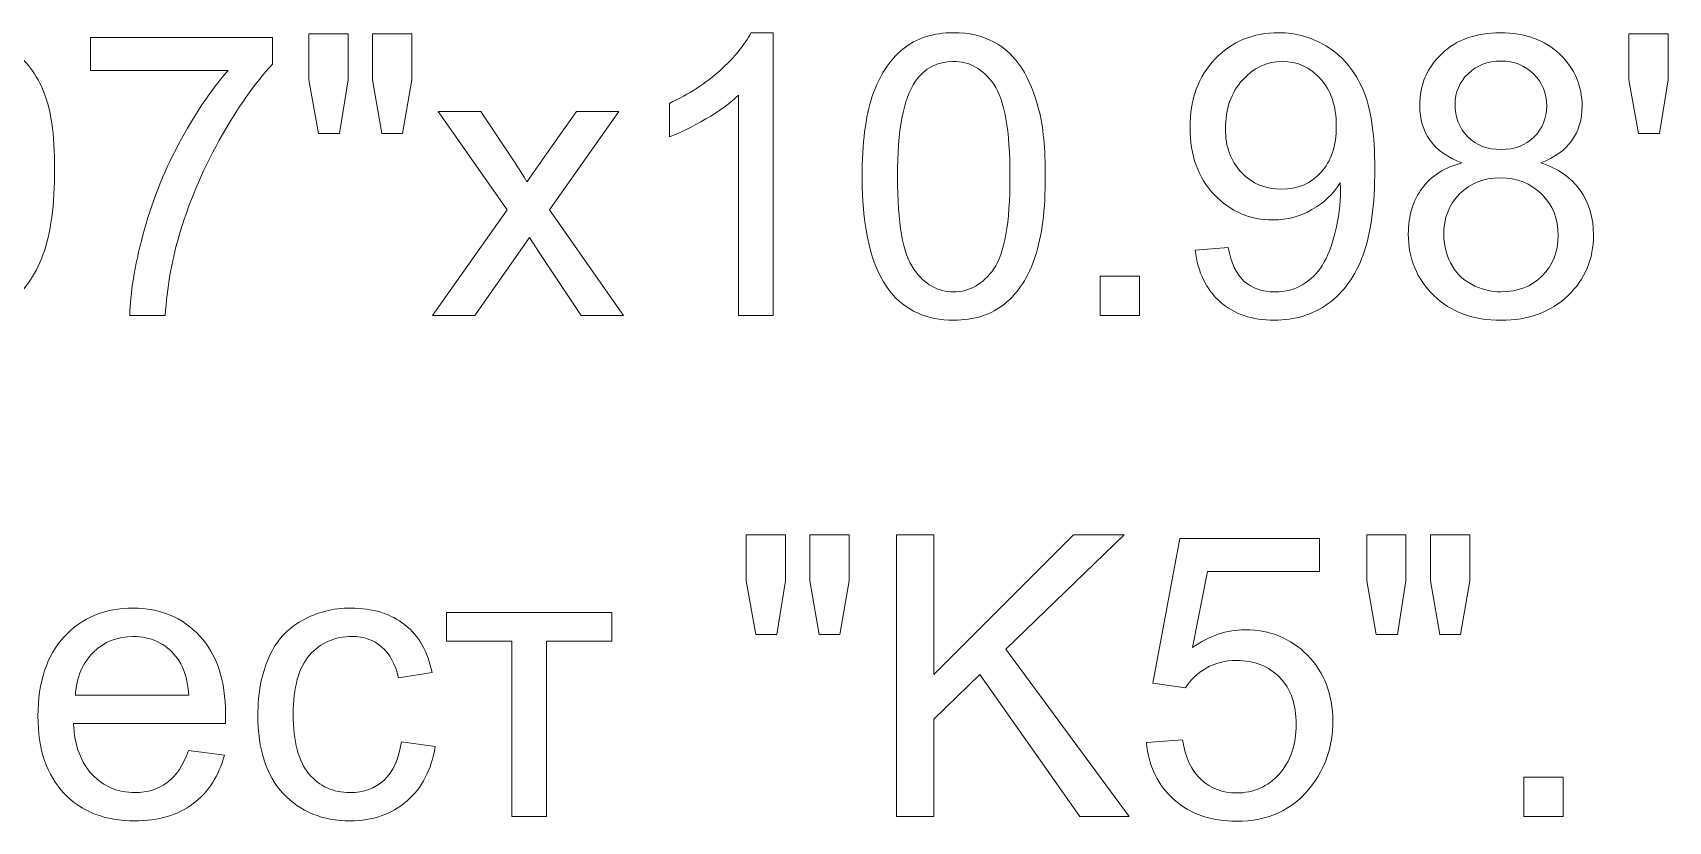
# Model space of a CAD drawing. Header units: millimetres. Extents: x -712 to 738, y -887 to 928.
# Drawn here: x 92.7 to 251.2, y 694.9 to 771.3 of the extents above; entities that cross this region are included whole.
import ezdxf

# ---------------------------------------------------------------- set-up
doc = ezdxf.new("R2010")
doc.units = ezdxf.units.MM
doc.header["$MEASUREMENT"] = 0
doc.layers.add('layer 1', color=7, linetype='Continuous')

msp = doc.modelspace()

# ---------------------------------------------------------------- linework, layer by layer
at = {"layer": 'layer 1', "color": 250, "lineweight": 9}
for points, knots in [([(77.4269, 750.2622), (77.4269, 750.2622), (80.6275, 750.5289), (80.6275, 750.5289), (80.6275, 750.5289), (80.9005, 749.0176), (81.4213, 747.9253), (82.1896, 747.2458), (82.1896, 747.2458), (82.958, 746.5663), (83.9423, 746.2234), (85.1489, 746.2234), (85.1489, 746.2234), (86.1776, 746.2234), (87.0794, 746.4584), (87.8605, 746.9346), (87.8605, 746.9346), (88.6416, 747.4046), (89.2766, 748.0333), (89.7656, 748.827), (89.7656, 748.827), (90.2545, 749.6145), (90.6673, 750.6813), (91.0039, 752.0213), (91.0039, 752.0213), (91.3404, 753.3612), (91.5056, 754.7265), (91.5056, 756.1172), (91.5056, 756.1172), (91.5056, 756.2633), (91.4992, 756.4919), (91.4865, 756.7903), (91.4865, 756.7903), (90.8197, 755.7235), (89.9053, 754.8535), (88.7495, 754.1931), (88.7495, 754.1931), (87.5938, 753.5263), (86.3364, 753.1961), (84.9901, 753.1961), (84.9901, 753.1961), (82.7358, 753.1961), (80.8307, 754.0153), (79.2685, 755.6536), (79.2685, 755.6536), (77.7127, 757.2857), (76.9316, 759.4448), (76.9316, 762.1246), (76.9316, 762.1246), (76.9316, 764.8933), (77.7444, 767.116), (79.3765, 768.8051), (79.3765, 768.8051), (81.0021, 770.488), (83.0406, 771.3326), (85.4982, 771.3326), (85.4982, 771.3326), (87.2635, 771.3326), (88.8829, 770.8563), (90.3561, 769.8974), (90.3561, 769.8974), (91.8231, 768.9448), (92.9344, 767.5859), (93.6964, 765.8141), (93.6964, 765.8141), (94.4585, 764.0488), (94.8395, 761.4896), (94.8395, 758.143), (94.8395, 758.143), (94.8395, 754.6566), (94.4648, 751.8815), (93.7091, 749.8177), (93.7091, 749.8177), (92.9534, 747.7475), (91.8231, 746.179), (90.3307, 745.0994), (90.3307, 745.0994), (88.8384, 744.0199), (87.0921, 743.4801), (85.0854, 743.4801), (85.0854, 743.4801), (82.9517, 743.4801), (81.2117, 744.0707), (79.8591, 745.2582), (79.8591, 745.2582), (78.5128, 746.4457), (77.7, 748.1158), (77.4269, 750.2622)], [0, 0, 0, 0, 0.04347826, 0.04347826, 0.04347826, 0.04347826, 0.08695652, 0.08695652, 0.08695652, 0.08695652, 0.13043478, 0.13043478, 0.13043478, 0.13043478, 0.17391304, 0.17391304, 0.17391304, 0.17391304, 0.2173913, 0.2173913, 0.2173913, 0.2173913, 0.26086957, 0.26086957, 0.26086957, 0.26086957, 0.30434783, 0.30434783, 0.30434783, 0.30434783, 0.34782609, 0.34782609, 0.34782609, 0.34782609, 0.39130435, 0.39130435, 0.39130435, 0.39130435, 0.43478261, 0.43478261, 0.43478261, 0.43478261, 0.47826087, 0.47826087, 0.47826087, 0.47826087, 0.52173913, 0.52173913, 0.52173913, 0.52173913, 0.56521739, 0.56521739, 0.56521739, 0.56521739, 0.60869565, 0.60869565, 0.60869565, 0.60869565, 0.65217391, 0.65217391, 0.65217391, 0.65217391, 0.69565217, 0.69565217, 0.69565217, 0.69565217, 0.73913043, 0.73913043, 0.73913043, 0.73913043, 0.7826087, 0.7826087, 0.7826087, 0.7826087, 0.82608696, 0.82608696, 0.82608696, 0.82608696, 0.86956522, 0.86956522, 0.86956522, 0.86956522, 0.91304348, 0.91304348, 0.91304348, 0.91304348, 1, 1, 1, 1]), ([(98.3131, 767.6748), (98.3131, 767.6748), (98.3131, 770.8753), (98.3131, 770.8753), (98.3131, 770.8753), (98.3131, 770.8753), (115.9543, 770.8753), (115.9543, 770.8753), (115.9543, 770.8753), (115.9543, 770.8753), (115.9543, 768.2844), (115.9543, 768.2844), (115.9543, 768.2844), (114.2206, 766.4365), (112.4933, 763.9789), (110.7915, 760.9117), (110.7915, 760.9117), (109.0832, 757.8445), (107.7687, 754.6884), (106.8352, 751.4434), (106.8352, 751.4434), (106.1684, 749.1636), (105.7366, 746.6552), (105.5525, 743.9373), (105.5525, 743.9373), (105.5525, 743.9373), (102.1233, 743.9373), (102.1233, 743.9373), (102.1233, 743.9373), (102.1614, 746.0837), (102.5805, 748.681), (103.387, 751.7228), (103.387, 751.7228), (104.1935, 754.7709), (105.3429, 757.7048), (106.8479, 760.5307), (106.8479, 760.5307), (108.3529, 763.3566), (109.9532, 765.7379), (111.6488, 767.6748), (111.6488, 767.6748), (111.6488, 767.6748), (98.3131, 767.6748), (98.3131, 767.6748)], [0, 0, 0, 0, 0.08333333, 0.08333333, 0.08333333, 0.08333333, 0.16666667, 0.16666667, 0.16666667, 0.16666667, 0.25, 0.25, 0.25, 0.25, 0.33333333, 0.33333333, 0.33333333, 0.33333333, 0.41666667, 0.41666667, 0.41666667, 0.41666667, 0.5, 0.5, 0.5, 0.5, 0.58333333, 0.58333333, 0.58333333, 0.58333333, 0.66666667, 0.66666667, 0.66666667, 0.66666667, 0.75, 0.75, 0.75, 0.75, 0.83333333, 0.83333333, 0.83333333, 0.83333333, 1, 1, 1, 1]), ([(120.3931, 761.5785), (120.3931, 761.5785), (119.466, 766.7603), (119.466, 766.7603), (119.466, 766.7603), (119.466, 766.7603), (119.466, 771.2183), (119.466, 771.2183), (119.466, 771.2183), (119.466, 771.2183), (123.2762, 771.2183), (123.2762, 771.2183), (123.2762, 771.2183), (123.2762, 771.2183), (123.2762, 766.7603), (123.2762, 766.7603), (123.2762, 766.7603), (123.2762, 766.7603), (122.4379, 761.5785), (122.4379, 761.5785), (122.4379, 761.5785), (122.4379, 761.5785), (120.3931, 761.5785), (120.3931, 761.5785)], [0, 0, 0, 0, 0.14285714, 0.14285714, 0.14285714, 0.14285714, 0.28571429, 0.28571429, 0.28571429, 0.28571429, 0.42857143, 0.42857143, 0.42857143, 0.42857143, 0.57142857, 0.57142857, 0.57142857, 0.57142857, 0.71428571, 0.71428571, 0.71428571, 0.71428571, 1, 1, 1, 1]), ([(126.5466, 761.5785), (126.5466, 761.5785), (125.6385, 766.7603), (125.6385, 766.7603), (125.6385, 766.7603), (125.6385, 766.7603), (125.6385, 771.2183), (125.6385, 771.2183), (125.6385, 771.2183), (125.6385, 771.2183), (129.4487, 771.2183), (129.4487, 771.2183), (129.4487, 771.2183), (129.4487, 771.2183), (129.4487, 766.7603), (129.4487, 766.7603), (129.4487, 766.7603), (129.4487, 766.7603), (128.5533, 761.5785), (128.5533, 761.5785), (128.5533, 761.5785), (128.5533, 761.5785), (126.5466, 761.5785), (126.5466, 761.5785)], [0, 0, 0, 0, 0.14285714, 0.14285714, 0.14285714, 0.14285714, 0.28571429, 0.28571429, 0.28571429, 0.28571429, 0.42857143, 0.42857143, 0.42857143, 0.42857143, 0.57142857, 0.57142857, 0.57142857, 0.57142857, 0.71428571, 0.71428571, 0.71428571, 0.71428571, 1, 1, 1, 1]), ([(164.4644, 743.9373), (164.4644, 743.9373), (161.1114, 743.9373), (161.1114, 743.9373), (161.1114, 743.9373), (161.1114, 743.9373), (161.1114, 765.2871), (161.1114, 765.2871), (161.1114, 765.2871), (160.3049, 764.5123), (159.2444, 763.7439), (157.9363, 762.9756), (157.9363, 762.9756), (156.6281, 762.2072), (155.447, 761.6293), (154.4055, 761.2483), (154.4055, 761.2483), (154.4055, 761.2483), (154.4055, 764.4869), (154.4055, 764.4869), (154.4055, 764.4869), (156.2788, 765.3633), (157.9172, 766.4301), (159.3207, 767.6875), (159.3207, 767.6875), (160.7241, 768.9385), (161.7211, 770.1514), (162.3053, 771.3326), (162.3053, 771.3326), (162.3053, 771.3326), (164.4644, 771.3326), (164.4644, 771.3326), (164.4644, 771.3326), (164.4644, 771.3326), (164.4644, 743.9373), (164.4644, 743.9373)], [0, 0, 0, 0, 0.1, 0.1, 0.1, 0.1, 0.2, 0.2, 0.2, 0.2, 0.3, 0.3, 0.3, 0.3, 0.4, 0.4, 0.4, 0.4, 0.5, 0.5, 0.5, 0.5, 0.6, 0.6, 0.6, 0.6, 0.7, 0.7, 0.7, 0.7, 0.8, 0.8, 0.8, 0.8, 1, 1, 1, 1]), ([(173.0818, 757.4), (173.0818, 760.6196), (173.412, 763.2232), (174.0724, 765.1918), (174.0724, 765.1918), (174.7392, 767.1668), (175.7235, 768.6845), (177.0317, 769.745), (177.0317, 769.745), (178.3335, 770.8055), (179.9782, 771.3326), (181.9595, 771.3326), (181.9595, 771.3326), (183.4201, 771.3326), (184.7029, 771.0405), (185.8142, 770.4499), (185.8142, 770.4499), (186.9191, 769.8593), (187.8336, 769.0084), (188.5448, 767.897), (188.5448, 767.897), (189.256, 766.7921), (189.8149, 765.4395), (190.2213, 763.8455), (190.2213, 763.8455), (190.6341, 762.2516), (190.8373, 760.0989), (190.8373, 757.4), (190.8373, 757.4), (190.8373, 754.1994), (190.507, 751.6085), (189.853, 749.6399), (189.853, 749.6399), (189.1989, 747.6649), (188.2146, 746.1472), (186.9064, 745.0804), (186.9064, 745.0804), (185.6046, 744.0135), (183.9535, 743.4801), (181.9595, 743.4801), (181.9595, 743.4801), (179.3368, 743.4801), (177.273, 744.4136), (175.7743, 746.2869), (175.7743, 746.2869), (173.9772, 748.573), (173.0818, 752.2753), (173.0818, 757.4)], [0, 0, 0, 0, 0.07692308, 0.07692308, 0.07692308, 0.07692308, 0.15384615, 0.15384615, 0.15384615, 0.15384615, 0.23076923, 0.23076923, 0.23076923, 0.23076923, 0.30769231, 0.30769231, 0.30769231, 0.30769231, 0.38461538, 0.38461538, 0.38461538, 0.38461538, 0.46153846, 0.46153846, 0.46153846, 0.46153846, 0.53846154, 0.53846154, 0.53846154, 0.53846154, 0.61538462, 0.61538462, 0.61538462, 0.61538462, 0.69230769, 0.69230769, 0.69230769, 0.69230769, 0.76923077, 0.76923077, 0.76923077, 0.76923077, 0.84615385, 0.84615385, 0.84615385, 0.84615385, 1, 1, 1, 1]), ([(205.3541, 750.2622), (205.3541, 750.2622), (208.5547, 750.5289), (208.5547, 750.5289), (208.5547, 750.5289), (208.8277, 749.0176), (209.3485, 747.9253), (210.1168, 747.2458), (210.1168, 747.2458), (210.8852, 746.5663), (211.8695, 746.2234), (213.0761, 746.2234), (213.0761, 746.2234), (214.1048, 746.2234), (215.0066, 746.4584), (215.7877, 746.9346), (215.7877, 746.9346), (216.5688, 747.4046), (217.2038, 748.0333), (217.6928, 748.827), (217.6928, 748.827), (218.1817, 749.6145), (218.5945, 750.6813), (218.9311, 752.0213), (218.9311, 752.0213), (219.2676, 753.3612), (219.4328, 754.7265), (219.4328, 756.1172), (219.4328, 756.1172), (219.4328, 756.2633), (219.4264, 756.4919), (219.4137, 756.7903), (219.4137, 756.7903), (218.7469, 755.7235), (217.8325, 754.8535), (216.6767, 754.1931), (216.6767, 754.1931), (215.521, 753.5263), (214.2636, 753.1961), (212.9173, 753.1961), (212.9173, 753.1961), (210.663, 753.1961), (208.7579, 754.0153), (207.1957, 755.6536), (207.1957, 755.6536), (205.6399, 757.2857), (204.8588, 759.4448), (204.8588, 762.1246), (204.8588, 762.1246), (204.8588, 764.8933), (205.6716, 767.116), (207.3037, 768.8051), (207.3037, 768.8051), (208.9293, 770.488), (210.9678, 771.3326), (213.4254, 771.3326), (213.4254, 771.3326), (215.1907, 771.3326), (216.8101, 770.8563), (218.2833, 769.8974), (218.2833, 769.8974), (219.7503, 768.9448), (220.8616, 767.5859), (221.6236, 765.8141), (221.6236, 765.8141), (222.3857, 764.0488), (222.7667, 761.4896), (222.7667, 758.143), (222.7667, 758.143), (222.7667, 754.6566), (222.392, 751.8815), (221.6363, 749.8177), (221.6363, 749.8177), (220.8806, 747.7475), (219.7503, 746.179), (218.2579, 745.0994), (218.2579, 745.0994), (216.7656, 744.0199), (215.0193, 743.4801), (213.0126, 743.4801), (213.0126, 743.4801), (210.8789, 743.4801), (209.1389, 744.0707), (207.7863, 745.2582), (207.7863, 745.2582), (206.44, 746.4457), (205.6272, 748.1158), (205.3541, 750.2622)], [0, 0, 0, 0, 0.04347826, 0.04347826, 0.04347826, 0.04347826, 0.08695652, 0.08695652, 0.08695652, 0.08695652, 0.13043478, 0.13043478, 0.13043478, 0.13043478, 0.17391304, 0.17391304, 0.17391304, 0.17391304, 0.2173913, 0.2173913, 0.2173913, 0.2173913, 0.26086957, 0.26086957, 0.26086957, 0.26086957, 0.30434783, 0.30434783, 0.30434783, 0.30434783, 0.34782609, 0.34782609, 0.34782609, 0.34782609, 0.39130435, 0.39130435, 0.39130435, 0.39130435, 0.43478261, 0.43478261, 0.43478261, 0.43478261, 0.47826087, 0.47826087, 0.47826087, 0.47826087, 0.52173913, 0.52173913, 0.52173913, 0.52173913, 0.56521739, 0.56521739, 0.56521739, 0.56521739, 0.60869565, 0.60869565, 0.60869565, 0.60869565, 0.65217391, 0.65217391, 0.65217391, 0.65217391, 0.69565217, 0.69565217, 0.69565217, 0.69565217, 0.73913043, 0.73913043, 0.73913043, 0.73913043, 0.7826087, 0.7826087, 0.7826087, 0.7826087, 0.82608696, 0.82608696, 0.82608696, 0.82608696, 0.86956522, 0.86956522, 0.86956522, 0.86956522, 0.91304348, 0.91304348, 0.91304348, 0.91304348, 1, 1, 1, 1]), ([(231.2126, 758.7272), (229.8219, 759.2352), (228.7931, 759.9655), (228.12, 760.9053), (228.12, 760.9053), (227.4532, 761.8515), (227.1166, 762.9819), (227.1166, 764.2964), (227.1166, 764.2964), (227.1166, 766.2841), (227.8279, 767.9478), (229.2503, 769.3005), (229.2503, 769.3005), (230.6792, 770.6531), (232.5716, 771.3326), (234.9402, 771.3326), (234.9402, 771.3326), (237.3152, 771.3326), (239.233, 770.6404), (240.6809, 769.256), (240.6809, 769.256), (242.1288, 767.8716), (242.8527, 766.1888), (242.8527, 764.2012), (242.8527, 764.2012), (242.8527, 762.9374), (242.5225, 761.8325), (241.8621, 760.899), (241.8621, 760.899), (241.2016, 759.9591), (240.1983, 759.2352), (238.8457, 758.7272), (238.8457, 758.7272), (240.5158, 758.1811), (241.7795, 757.3047), (242.6495, 756.0855), (242.6495, 756.0855), (243.5195, 754.8725), (243.9577, 753.4247), (243.9577, 751.7355), (243.9577, 751.7355), (243.9577, 749.4049), (243.1321, 747.449), (241.4874, 745.8614), (241.4874, 745.8614), (239.8363, 744.2739), (237.6709, 743.4801), (234.9847, 743.4801), (234.9847, 743.4801), (232.2985, 743.4801), (230.133, 744.2739), (228.482, 745.8678), (228.482, 745.8678), (226.8372, 747.4617), (226.0117, 749.4494), (226.0117, 751.8307), (226.0117, 751.8307), (226.0117, 753.6025), (226.4626, 755.0885), (227.3643, 756.2823), (227.3643, 756.2823), (228.266, 757.4825), (229.5488, 758.2954), (231.2126, 758.7272)], [0, 0, 0, 0, 0.05882353, 0.05882353, 0.05882353, 0.05882353, 0.11764706, 0.11764706, 0.11764706, 0.11764706, 0.17647059, 0.17647059, 0.17647059, 0.17647059, 0.23529412, 0.23529412, 0.23529412, 0.23529412, 0.29411765, 0.29411765, 0.29411765, 0.29411765, 0.35294118, 0.35294118, 0.35294118, 0.35294118, 0.41176471, 0.41176471, 0.41176471, 0.41176471, 0.47058824, 0.47058824, 0.47058824, 0.47058824, 0.52941176, 0.52941176, 0.52941176, 0.52941176, 0.58823529, 0.58823529, 0.58823529, 0.58823529, 0.64705882, 0.64705882, 0.64705882, 0.64705882, 0.70588235, 0.70588235, 0.70588235, 0.70588235, 0.76470588, 0.76470588, 0.76470588, 0.76470588, 0.82352941, 0.82352941, 0.82352941, 0.82352941, 0.88235294, 0.88235294, 0.88235294, 0.88235294, 1, 1, 1, 1]), ([(248.3203, 761.5785), (248.3203, 761.5785), (247.3932, 766.7603), (247.3932, 766.7603), (247.3932, 766.7603), (247.3932, 766.7603), (247.3932, 771.2183), (247.3932, 771.2183), (247.3932, 771.2183), (247.3932, 771.2183), (251.2034, 771.2183), (251.2034, 771.2183), (251.2034, 771.2183), (251.2034, 771.2183), (251.2034, 766.7603), (251.2034, 766.7603), (251.2034, 766.7603), (251.2034, 766.7603), (250.3651, 761.5785), (250.3651, 761.5785), (250.3651, 761.5785), (250.3651, 761.5785), (248.3203, 761.5785), (248.3203, 761.5785)], [0, 0, 0, 0, 0.14285714, 0.14285714, 0.14285714, 0.14285714, 0.28571429, 0.28571429, 0.28571429, 0.28571429, 0.42857143, 0.42857143, 0.42857143, 0.42857143, 0.57142857, 0.57142857, 0.57142857, 0.57142857, 0.71428571, 0.71428571, 0.71428571, 0.71428571, 1, 1, 1, 1]), ([(176.511, 757.3873), (176.511, 752.8976), (177.0317, 749.9129), (178.0795, 748.4397), (178.0795, 748.4397), (179.1273, 746.9601), (180.4227, 746.2234), (181.9595, 746.2234), (181.9595, 746.2234), (183.4963, 746.2234), (184.7918, 746.9664), (185.8396, 748.446), (185.8396, 748.446), (186.8874, 749.932), (187.4081, 752.9103), (187.4081, 757.3873), (187.4081, 757.3873), (187.4081, 761.8769), (186.8874, 764.8616), (185.8396, 766.3349), (185.8396, 766.3349), (184.7981, 767.8145), (183.4899, 768.5511), (181.9214, 768.5511), (181.9214, 768.5511), (180.3846, 768.5511), (179.1527, 767.897), (178.2319, 766.5952), (178.2319, 766.5952), (177.0825, 764.9378), (176.511, 761.8642), (176.511, 757.3873)], [0, 0, 0, 0, 0.11111111, 0.11111111, 0.11111111, 0.11111111, 0.22222222, 0.22222222, 0.22222222, 0.22222222, 0.33333333, 0.33333333, 0.33333333, 0.33333333, 0.44444444, 0.44444444, 0.44444444, 0.44444444, 0.55555556, 0.55555556, 0.55555556, 0.55555556, 0.66666667, 0.66666667, 0.66666667, 0.66666667, 0.77777778, 0.77777778, 0.77777778, 0.77777778, 1, 1, 1, 1]), ([(219.0327, 762.2961), (219.0327, 764.2139), (218.5247, 765.7379), (217.5086, 766.8619), (217.5086, 766.8619), (216.4989, 767.986), (215.2669, 768.5511), (213.8191, 768.5511), (213.8191, 768.5511), (212.3204, 768.5511), (211.0249, 767.9478), (209.9327, 766.7349), (209.9327, 766.7349), (208.8341, 765.522), (208.288, 763.9471), (208.288, 762.0167), (208.288, 762.0167), (208.288, 760.283), (208.8087, 758.8732), (209.8438, 757.7937), (209.8438, 757.7937), (210.8852, 756.7078), (212.1807, 756.168), (213.7238, 756.168), (213.7238, 756.168), (215.2733, 756.168), (216.5434, 756.7078), (217.5404, 757.7937), (217.5404, 757.7937), (218.5374, 758.8732), (219.0327, 760.3783), (219.0327, 762.2961)], [0, 0, 0, 0, 0.11111111, 0.11111111, 0.11111111, 0.11111111, 0.22222222, 0.22222222, 0.22222222, 0.22222222, 0.33333333, 0.33333333, 0.33333333, 0.33333333, 0.44444444, 0.44444444, 0.44444444, 0.44444444, 0.55555556, 0.55555556, 0.55555556, 0.55555556, 0.66666667, 0.66666667, 0.66666667, 0.66666667, 0.77777778, 0.77777778, 0.77777778, 0.77777778, 1, 1, 1, 1]), ([(230.5458, 764.4171), (230.5458, 763.1216), (230.9586, 762.0675), (231.7778, 761.2483), (231.7778, 761.2483), (232.6033, 760.4291), (233.6829, 760.0163), (235.0228, 760.0163), (235.0228, 760.0163), (236.3246, 760.0163), (237.3787, 760.4227), (238.1979, 761.2356), (238.1979, 761.2356), (239.0171, 762.0484), (239.4235, 763.0454), (239.4235, 764.2266), (239.4235, 764.2266), (239.4235, 765.4585), (239.0044, 766.4936), (238.1598, 767.3319), (238.1598, 767.3319), (237.3216, 768.1701), (236.2611, 768.5892), (234.9847, 768.5892), (234.9847, 768.5892), (233.6956, 768.5892), (232.6351, 768.1765), (231.7968, 767.3573), (231.7968, 767.3573), (230.9649, 766.5381), (230.5458, 765.5601), (230.5458, 764.4171)], [0, 0, 0, 0, 0.11111111, 0.11111111, 0.11111111, 0.11111111, 0.22222222, 0.22222222, 0.22222222, 0.22222222, 0.33333333, 0.33333333, 0.33333333, 0.33333333, 0.44444444, 0.44444444, 0.44444444, 0.44444444, 0.55555556, 0.55555556, 0.55555556, 0.55555556, 0.66666667, 0.66666667, 0.66666667, 0.66666667, 0.77777778, 0.77777778, 0.77777778, 0.77777778, 1, 1, 1, 1]), ([(131.4681, 743.9373), (131.4681, 743.9373), (138.6884, 754.1804), (138.6884, 754.1804), (138.6884, 754.1804), (138.6884, 754.1804), (132.0015, 763.7122), (132.0015, 763.7122), (132.0015, 763.7122), (132.0015, 763.7122), (136.1229, 763.7122), (136.1229, 763.7122), (136.1229, 763.7122), (136.1229, 763.7122), (139.2472, 759.0447), (139.2472, 759.0447), (139.2472, 759.0447), (139.8251, 758.1684), (140.2824, 757.4571), (140.6062, 756.8983), (140.6062, 756.8983), (141.1714, 757.6921), (141.6731, 758.4097), (142.1239, 759.0511), (142.1239, 759.0511), (142.1239, 759.0511), (145.4134, 763.7122), (145.4134, 763.7122), (145.4134, 763.7122), (145.4134, 763.7122), (149.5094, 763.7122), (149.5094, 763.7122), (149.5094, 763.7122), (149.5094, 763.7122), (142.7844, 754.1804), (142.7844, 754.1804), (142.7844, 754.1804), (142.7844, 754.1804), (149.9475, 743.9373), (149.9475, 743.9373), (149.9475, 743.9373), (149.9475, 743.9373), (145.8706, 743.9373), (145.8706, 743.9373), (145.8706, 743.9373), (145.8706, 743.9373), (141.781, 750.0336), (141.781, 750.0336), (141.781, 750.0336), (141.781, 750.0336), (140.8475, 751.5005), (140.8475, 751.5005), (140.8475, 751.5005), (140.8475, 751.5005), (135.5641, 743.9373), (135.5641, 743.9373), (135.5641, 743.9373), (135.5641, 743.9373), (131.4681, 743.9373), (131.4681, 743.9373)], [0, 0, 0, 0, 0.0625, 0.0625, 0.0625, 0.0625, 0.125, 0.125, 0.125, 0.125, 0.1875, 0.1875, 0.1875, 0.1875, 0.25, 0.25, 0.25, 0.25, 0.3125, 0.3125, 0.3125, 0.3125, 0.375, 0.375, 0.375, 0.375, 0.4375, 0.4375, 0.4375, 0.4375, 0.5, 0.5, 0.5, 0.5, 0.5625, 0.5625, 0.5625, 0.5625, 0.625, 0.625, 0.625, 0.625, 0.6875, 0.6875, 0.6875, 0.6875, 0.75, 0.75, 0.75, 0.75, 0.8125, 0.8125, 0.8125, 0.8125, 0.875, 0.875, 0.875, 0.875, 1, 1, 1, 1]), ([(229.4408, 751.8053), (229.4408, 750.8464), (229.6631, 749.9256), (230.1076, 749.0303), (230.1076, 749.0303), (230.5522, 748.1412), (231.2253, 747.449), (232.127, 746.9601), (232.127, 746.9601), (233.0224, 746.4711), (233.9877, 746.2234), (235.0101, 746.2234), (235.0101, 746.2234), (236.6231, 746.2234), (237.9439, 746.7378), (238.979, 747.7665), (238.979, 747.7665), (240.0141, 748.7953), (240.5285, 750.1035), (240.5285, 751.691), (240.5285, 751.691), (240.5285, 753.304), (239.9951, 754.6376), (238.9346, 755.6917), (238.9346, 755.6917), (237.8677, 756.7459), (236.5215, 757.273), (234.9021, 757.273), (234.9021, 757.273), (233.3145, 757.273), (232.0127, 756.7522), (230.984, 755.7108), (230.984, 755.7108), (229.9552, 754.6693), (229.4408, 753.3675), (229.4408, 751.8053)], [0, 0, 0, 0, 0.1, 0.1, 0.1, 0.1, 0.2, 0.2, 0.2, 0.2, 0.3, 0.3, 0.3, 0.3, 0.4, 0.4, 0.4, 0.4, 0.5, 0.5, 0.5, 0.5, 0.6, 0.6, 0.6, 0.6, 0.7, 0.7, 0.7, 0.7, 0.8, 0.8, 0.8, 0.8, 1, 1, 1, 1]), ([(196.1398, 743.9373), (196.1398, 743.9373), (196.1398, 747.7475), (196.1398, 747.7475), (196.1398, 747.7475), (196.1398, 747.7475), (199.95, 747.7475), (199.95, 747.7475), (199.95, 747.7475), (199.95, 747.7475), (199.95, 743.9373), (199.95, 743.9373), (199.95, 743.9373), (199.95, 743.9373), (196.1398, 743.9373), (196.1398, 743.9373)], [0, 0, 0, 0, 0.2, 0.2, 0.2, 0.2, 0.4, 0.4, 0.4, 0.4, 0.6, 0.6, 0.6, 0.6, 1, 1, 1, 1]), ([(162.7721, 713.0348), (162.7721, 713.0348), (161.845, 718.2166), (161.845, 718.2166), (161.845, 718.2166), (161.845, 718.2166), (161.845, 722.6746), (161.845, 722.6746), (161.845, 722.6746), (161.845, 722.6746), (165.6552, 722.6746), (165.6552, 722.6746), (165.6552, 722.6746), (165.6552, 722.6746), (165.6552, 718.2166), (165.6552, 718.2166), (165.6552, 718.2166), (165.6552, 718.2166), (164.8169, 713.0348), (164.8169, 713.0348), (164.8169, 713.0348), (164.8169, 713.0348), (162.7721, 713.0348), (162.7721, 713.0348)], [0, 0, 0, 0, 0.14285714, 0.14285714, 0.14285714, 0.14285714, 0.28571429, 0.28571429, 0.28571429, 0.28571429, 0.42857143, 0.42857143, 0.42857143, 0.42857143, 0.57142857, 0.57142857, 0.57142857, 0.57142857, 0.71428571, 0.71428571, 0.71428571, 0.71428571, 1, 1, 1, 1]), ([(168.9256, 713.0348), (168.9256, 713.0348), (168.0175, 718.2166), (168.0175, 718.2166), (168.0175, 718.2166), (168.0175, 718.2166), (168.0175, 722.6746), (168.0175, 722.6746), (168.0175, 722.6746), (168.0175, 722.6746), (171.8277, 722.6746), (171.8277, 722.6746), (171.8277, 722.6746), (171.8277, 722.6746), (171.8277, 718.2166), (171.8277, 718.2166), (171.8277, 718.2166), (171.8277, 718.2166), (170.9323, 713.0348), (170.9323, 713.0348), (170.9323, 713.0348), (170.9323, 713.0348), (168.9256, 713.0348), (168.9256, 713.0348)], [0, 0, 0, 0, 0.14285714, 0.14285714, 0.14285714, 0.14285714, 0.28571429, 0.28571429, 0.28571429, 0.28571429, 0.42857143, 0.42857143, 0.42857143, 0.42857143, 0.57142857, 0.57142857, 0.57142857, 0.57142857, 0.71428571, 0.71428571, 0.71428571, 0.71428571, 1, 1, 1, 1]), ([(176.3999, 695.3936), (176.3999, 695.3936), (176.3999, 722.6746), (176.3999, 722.6746), (176.3999, 722.6746), (176.3999, 722.6746), (180.0196, 722.6746), (180.0196, 722.6746), (180.0196, 722.6746), (180.0196, 722.6746), (180.0196, 709.1484), (180.0196, 709.1484), (180.0196, 709.1484), (180.0196, 709.1484), (193.5712, 722.6746), (193.5712, 722.6746), (193.5712, 722.6746), (193.5712, 722.6746), (198.4609, 722.6746), (198.4609, 722.6746), (198.4609, 722.6746), (198.4609, 722.6746), (187.0177, 711.6123), (187.0177, 711.6123), (187.0177, 711.6123), (187.0177, 711.6123), (198.9563, 695.3936), (198.9563, 695.3936), (198.9563, 695.3936), (198.9563, 695.3936), (194.1935, 695.3936), (194.1935, 695.3936), (194.1935, 695.3936), (194.1935, 695.3936), (184.4839, 709.1611), (184.4839, 709.1611), (184.4839, 709.1611), (184.4839, 709.1611), (180.0196, 704.8429), (180.0196, 704.8429), (180.0196, 704.8429), (180.0196, 704.8429), (180.0196, 695.3936), (180.0196, 695.3936), (180.0196, 695.3936), (180.0196, 695.3936), (176.3999, 695.3936), (176.3999, 695.3936)], [0, 0, 0, 0, 0.07692308, 0.07692308, 0.07692308, 0.07692308, 0.15384615, 0.15384615, 0.15384615, 0.15384615, 0.23076923, 0.23076923, 0.23076923, 0.23076923, 0.30769231, 0.30769231, 0.30769231, 0.30769231, 0.38461538, 0.38461538, 0.38461538, 0.38461538, 0.46153846, 0.46153846, 0.46153846, 0.46153846, 0.53846154, 0.53846154, 0.53846154, 0.53846154, 0.61538462, 0.61538462, 0.61538462, 0.61538462, 0.69230769, 0.69230769, 0.69230769, 0.69230769, 0.76923077, 0.76923077, 0.76923077, 0.76923077, 0.84615385, 0.84615385, 0.84615385, 0.84615385, 1, 1, 1, 1]), ([(200.6328, 702.5568), (200.6328, 702.5568), (204.1382, 702.8235), (204.1382, 702.8235), (204.1382, 702.8235), (204.3985, 701.1152), (205.0018, 699.8325), (205.9416, 698.9688), (205.9416, 698.9688), (206.8815, 698.1115), (208.0309, 697.6797), (209.3835, 697.6797), (209.3835, 697.6797), (211.0155, 697.6797), (212.3809, 698.2893), (213.4922, 699.5023), (213.4922, 699.5023), (214.5971, 700.7215), (215.1496, 702.3345), (215.1496, 704.3412), (215.1496, 704.3412), (215.1496, 706.2526), (214.6225, 707.7577), (213.562, 708.8626), (213.562, 708.8626), (212.5015, 709.9676), (211.0981, 710.5201), (209.3518, 710.5201), (209.3518, 710.5201), (208.2659, 710.5201), (207.2943, 710.2724), (206.4306, 709.7771), (206.4306, 709.7771), (205.5733, 709.2817), (204.9002, 708.6404), (204.4049, 707.8529), (204.4049, 707.8529), (204.4049, 707.8529), (201.2424, 708.3101), (201.2424, 708.3101), (201.2424, 708.3101), (201.2424, 708.3101), (203.8714, 722.3316), (203.8714, 722.3316), (203.8714, 722.3316), (203.8714, 722.3316), (217.3976, 722.3316), (217.3976, 722.3316), (217.3976, 722.3316), (217.3976, 722.3316), (217.3976, 719.1311), (217.3976, 719.1311), (217.3976, 719.1311), (217.3976, 719.1311), (206.5449, 719.1311), (206.5449, 719.1311), (206.5449, 719.1311), (206.5449, 719.1311), (205.0907, 711.7711), (205.0907, 711.7711), (205.0907, 711.7711), (206.7227, 712.9205), (208.4373, 713.492), (210.2281, 713.492), (210.2281, 713.492), (212.6031, 713.492), (214.6098, 712.6665), (216.2419, 711.0154), (216.2419, 711.0154), (217.8739, 709.3643), (218.6931, 707.2433), (218.6931, 704.6524), (218.6931, 704.6524), (218.6931, 702.1821), (217.9755, 700.0484), (216.5403, 698.2512), (216.5403, 698.2512), (214.794, 696.0413), (212.4063, 694.9364), (209.3835, 694.9364), (209.3835, 694.9364), (206.9069, 694.9364), (204.8875, 695.6349), (203.319, 697.0256), (203.319, 697.0256), (201.7504, 698.4164), (200.855, 700.2579), (200.6328, 702.5568)], [0, 0, 0, 0, 0.04347826, 0.04347826, 0.04347826, 0.04347826, 0.08695652, 0.08695652, 0.08695652, 0.08695652, 0.13043478, 0.13043478, 0.13043478, 0.13043478, 0.17391304, 0.17391304, 0.17391304, 0.17391304, 0.2173913, 0.2173913, 0.2173913, 0.2173913, 0.26086957, 0.26086957, 0.26086957, 0.26086957, 0.30434783, 0.30434783, 0.30434783, 0.30434783, 0.34782609, 0.34782609, 0.34782609, 0.34782609, 0.39130435, 0.39130435, 0.39130435, 0.39130435, 0.43478261, 0.43478261, 0.43478261, 0.43478261, 0.47826087, 0.47826087, 0.47826087, 0.47826087, 0.52173913, 0.52173913, 0.52173913, 0.52173913, 0.56521739, 0.56521739, 0.56521739, 0.56521739, 0.60869565, 0.60869565, 0.60869565, 0.60869565, 0.65217391, 0.65217391, 0.65217391, 0.65217391, 0.69565217, 0.69565217, 0.69565217, 0.69565217, 0.73913043, 0.73913043, 0.73913043, 0.73913043, 0.7826087, 0.7826087, 0.7826087, 0.7826087, 0.82608696, 0.82608696, 0.82608696, 0.82608696, 0.86956522, 0.86956522, 0.86956522, 0.86956522, 0.91304348, 0.91304348, 0.91304348, 0.91304348, 1, 1, 1, 1]), ([(222.9033, 713.0348), (222.9033, 713.0348), (221.9762, 718.2166), (221.9762, 718.2166), (221.9762, 718.2166), (221.9762, 718.2166), (221.9762, 722.6746), (221.9762, 722.6746), (221.9762, 722.6746), (221.9762, 722.6746), (225.7864, 722.6746), (225.7864, 722.6746), (225.7864, 722.6746), (225.7864, 722.6746), (225.7864, 718.2166), (225.7864, 718.2166), (225.7864, 718.2166), (225.7864, 718.2166), (224.9481, 713.0348), (224.9481, 713.0348), (224.9481, 713.0348), (224.9481, 713.0348), (222.9033, 713.0348), (222.9033, 713.0348)], [0, 0, 0, 0, 0.14285714, 0.14285714, 0.14285714, 0.14285714, 0.28571429, 0.28571429, 0.28571429, 0.28571429, 0.42857143, 0.42857143, 0.42857143, 0.42857143, 0.57142857, 0.57142857, 0.57142857, 0.57142857, 0.71428571, 0.71428571, 0.71428571, 0.71428571, 1, 1, 1, 1]), ([(229.0568, 713.0348), (229.0568, 713.0348), (228.1487, 718.2166), (228.1487, 718.2166), (228.1487, 718.2166), (228.1487, 718.2166), (228.1487, 722.6746), (228.1487, 722.6746), (228.1487, 722.6746), (228.1487, 722.6746), (231.9589, 722.6746), (231.9589, 722.6746), (231.9589, 722.6746), (231.9589, 722.6746), (231.9589, 718.2166), (231.9589, 718.2166), (231.9589, 718.2166), (231.9589, 718.2166), (231.0635, 713.0348), (231.0635, 713.0348), (231.0635, 713.0348), (231.0635, 713.0348), (229.0568, 713.0348), (229.0568, 713.0348)], [0, 0, 0, 0, 0.14285714, 0.14285714, 0.14285714, 0.14285714, 0.28571429, 0.28571429, 0.28571429, 0.28571429, 0.42857143, 0.42857143, 0.42857143, 0.42857143, 0.57142857, 0.57142857, 0.57142857, 0.57142857, 0.71428571, 0.71428571, 0.71428571, 0.71428571, 1, 1, 1, 1]), ([(107.8164, 701.7947), (107.8164, 701.7947), (111.2837, 701.3375), (111.2837, 701.3375), (111.2837, 701.3375), (110.7439, 699.3244), (109.7342, 697.7559), (108.2609, 696.6446), (108.2609, 696.6446), (106.7876, 695.5333), (104.908, 694.9745), (102.6155, 694.9745), (102.6155, 694.9745), (99.7324, 694.9745), (97.4463, 695.8635), (95.7571, 697.6416), (95.7571, 697.6416), (94.068, 699.4134), (93.2234, 701.909), (93.2234, 705.1159), (93.2234, 705.1159), (93.2234, 708.4308), (94.0743, 711.009), (95.7825, 712.8379), (95.7825, 712.8379), (97.4908, 714.6732), (99.707, 715.5876), (102.4313, 715.5876), (102.4313, 715.5876), (105.0667, 715.5876), (107.2195, 714.6922), (108.8896, 712.8951), (108.8896, 712.8951), (110.5597, 711.0979), (111.398, 708.5705), (111.398, 705.3128), (111.398, 705.3128), (111.398, 705.1159), (111.3916, 704.8175), (111.3789, 704.4238), (111.3789, 704.4238), (111.3789, 704.4238), (96.6525, 704.4238), (96.6525, 704.4238), (96.6525, 704.4238), (96.7795, 702.2583), (97.3892, 700.5945), (98.4941, 699.4451), (98.4941, 699.4451), (99.5927, 698.2957), (100.9708, 697.7178), (102.6155, 697.7178), (102.6155, 697.7178), (103.8411, 697.7178), (104.8889, 698.0417), (105.7525, 698.6894), (105.7525, 698.6894), (106.6225, 699.3371), (107.3084, 700.3722), (107.8164, 701.7947)], [0, 0, 0, 0, 0.0625, 0.0625, 0.0625, 0.0625, 0.125, 0.125, 0.125, 0.125, 0.1875, 0.1875, 0.1875, 0.1875, 0.25, 0.25, 0.25, 0.25, 0.3125, 0.3125, 0.3125, 0.3125, 0.375, 0.375, 0.375, 0.375, 0.4375, 0.4375, 0.4375, 0.4375, 0.5, 0.5, 0.5, 0.5, 0.5625, 0.5625, 0.5625, 0.5625, 0.625, 0.625, 0.625, 0.625, 0.6875, 0.6875, 0.6875, 0.6875, 0.75, 0.75, 0.75, 0.75, 0.8125, 0.8125, 0.8125, 0.8125, 0.875, 0.875, 0.875, 0.875, 1, 1, 1, 1]), ([(128.4359, 702.633), (128.4359, 702.633), (131.7126, 702.1757), (131.7126, 702.1757), (131.7126, 702.1757), (131.3507, 699.9214), (130.4362, 698.1623), (128.9566, 696.8859), (128.9566, 696.8859), (127.477, 695.6095), (125.6544, 694.9745), (123.5017, 694.9745), (123.5017, 694.9745), (120.8028, 694.9745), (118.631, 695.8572), (116.9926, 697.6226), (116.9926, 697.6226), (115.3479, 699.3879), (114.5287, 701.9154), (114.5287, 705.2048), (114.5287, 705.2048), (114.5287, 707.3385), (114.8843, 709.1992), (115.5892, 710.7995), (115.5892, 710.7995), (116.2941, 712.3934), (117.3673, 713.5936), (118.8151, 714.3874), (118.8151, 714.3874), (120.2567, 715.1875), (121.8252, 715.5876), (123.5271, 715.5876), (123.5271, 715.5876), (125.6671, 715.5876), (127.4262, 715.0478), (128.7851, 713.9619), (128.7851, 713.9619), (130.1505, 712.876), (131.0268, 711.3329), (131.4078, 709.3389), (131.4078, 709.3389), (131.4078, 709.3389), (128.1692, 708.8436), (128.1692, 708.8436), (128.1692, 708.8436), (127.858, 710.1708), (127.3119, 711.1678), (126.5181, 711.8409), (126.5181, 711.8409), (125.7306, 712.5077), (124.7781, 712.8443), (123.6604, 712.8443), (123.6604, 712.8443), (121.9712, 712.8443), (120.5996, 712.241), (119.5391, 711.0344), (119.5391, 711.0344), (118.4849, 709.8215), (117.9578, 707.9164), (117.9578, 705.3001), (117.9578, 705.3001), (117.9578, 702.6457), (118.4659, 700.7215), (119.4819, 699.5213), (119.4819, 699.5213), (120.5043, 698.3211), (121.8315, 697.7178), (123.4636, 697.7178), (123.4636, 697.7178), (124.7844, 697.7178), (125.883, 698.1179), (126.7594, 698.9244), (126.7594, 698.9244), (127.6421, 699.7245), (128.2009, 700.9628), (128.4359, 702.633)], [0, 0, 0, 0, 0.05, 0.05, 0.05, 0.05, 0.1, 0.1, 0.1, 0.1, 0.15, 0.15, 0.15, 0.15, 0.2, 0.2, 0.2, 0.2, 0.25, 0.25, 0.25, 0.25, 0.3, 0.3, 0.3, 0.3, 0.35, 0.35, 0.35, 0.35, 0.4, 0.4, 0.4, 0.4, 0.45, 0.45, 0.45, 0.45, 0.5, 0.5, 0.5, 0.5, 0.55, 0.55, 0.55, 0.55, 0.6, 0.6, 0.6, 0.6, 0.65, 0.65, 0.65, 0.65, 0.7, 0.7, 0.7, 0.7, 0.75, 0.75, 0.75, 0.75, 0.8, 0.8, 0.8, 0.8, 0.85, 0.85, 0.85, 0.85, 0.9, 0.9, 0.9, 0.9, 1, 1, 1, 1]), ([(132.8176, 715.1685), (132.8176, 715.1685), (148.8204, 715.1685), (148.8204, 715.1685), (148.8204, 715.1685), (148.8204, 715.1685), (148.8204, 712.387), (148.8204, 712.387), (148.8204, 712.387), (148.8204, 712.387), (142.4955, 712.387), (142.4955, 712.387), (142.4955, 712.387), (142.4955, 712.387), (142.4955, 695.3936), (142.4955, 695.3936), (142.4955, 695.3936), (142.4955, 695.3936), (139.1426, 695.3936), (139.1426, 695.3936), (139.1426, 695.3936), (139.1426, 695.3936), (139.1426, 712.387), (139.1426, 712.387), (139.1426, 712.387), (139.1426, 712.387), (132.8176, 712.387), (132.8176, 712.387), (132.8176, 712.387), (132.8176, 712.387), (132.8176, 715.1685), (132.8176, 715.1685)], [0, 0, 0, 0, 0.11111111, 0.11111111, 0.11111111, 0.11111111, 0.22222222, 0.22222222, 0.22222222, 0.22222222, 0.33333333, 0.33333333, 0.33333333, 0.33333333, 0.44444444, 0.44444444, 0.44444444, 0.44444444, 0.55555556, 0.55555556, 0.55555556, 0.55555556, 0.66666667, 0.66666667, 0.66666667, 0.66666667, 0.77777778, 0.77777778, 0.77777778, 0.77777778, 1, 1, 1, 1]), ([(96.8431, 707.1671), (96.8431, 707.1671), (107.8545, 707.1671), (107.8545, 707.1671), (107.8545, 707.1671), (107.7084, 708.8309), (107.283, 710.0755), (106.5908, 710.9074), (106.5908, 710.9074), (105.5303, 712.1965), (104.1459, 712.8443), (102.4504, 712.8443), (102.4504, 712.8443), (100.9136, 712.8443), (99.6245, 712.3299), (98.5767, 711.3011), (98.5767, 711.3011), (97.5352, 710.2724), (96.9574, 708.8944), (96.8431, 707.1671)], [0, 0, 0, 0, 0.16666667, 0.16666667, 0.16666667, 0.16666667, 0.33333333, 0.33333333, 0.33333333, 0.33333333, 0.5, 0.5, 0.5, 0.5, 0.66666667, 0.66666667, 0.66666667, 0.66666667, 1, 1, 1, 1]), ([(237.217, 695.3936), (237.217, 695.3936), (237.217, 699.2038), (237.217, 699.2038), (237.217, 699.2038), (237.217, 699.2038), (241.0272, 699.2038), (241.0272, 699.2038), (241.0272, 699.2038), (241.0272, 699.2038), (241.0272, 695.3936), (241.0272, 695.3936), (241.0272, 695.3936), (241.0272, 695.3936), (237.217, 695.3936), (237.217, 695.3936)], [0, 0, 0, 0, 0.2, 0.2, 0.2, 0.2, 0.4, 0.4, 0.4, 0.4, 0.6, 0.6, 0.6, 0.6, 1, 1, 1, 1])]:
    msp.add_open_spline(points, degree=3, knots=knots, dxfattribs=at)

doc.saveas('drawing.dxf')
